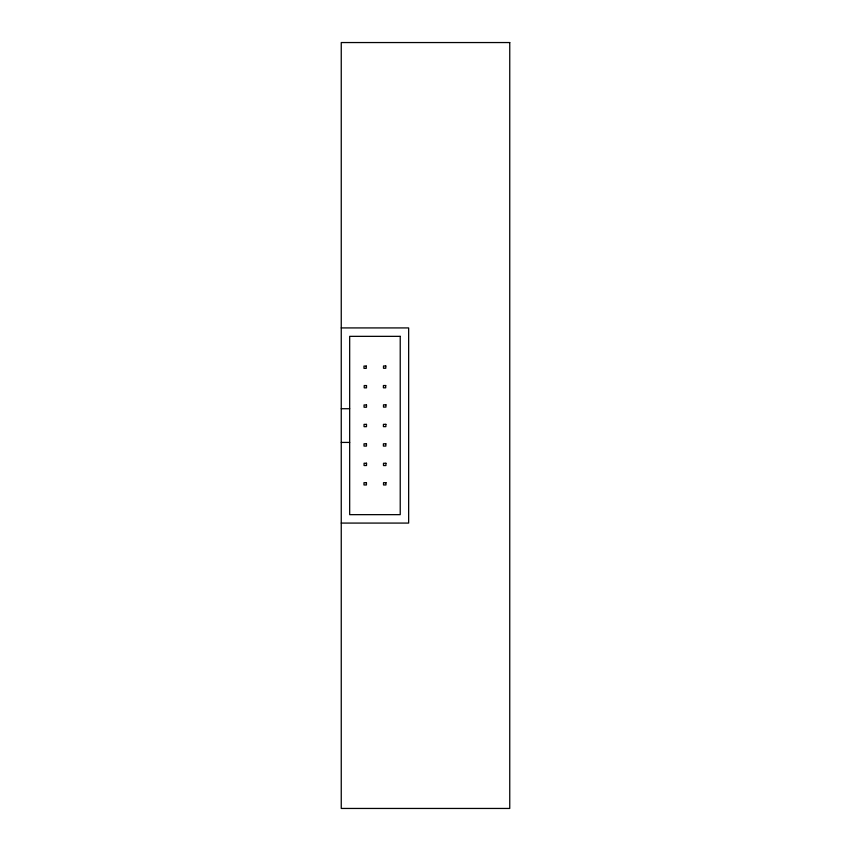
<?xml version="1.0" encoding="UTF-8"?>
<svg xmlns="http://www.w3.org/2000/svg" width="851" height="851" viewBox="0 0 851 851"><rect width="100%" height="100%" fill="white"/><g stroke="black" fill="none" stroke-linecap="round" stroke-linejoin="round"><path stroke-width="1.28" d="M341.251 327.922L408.65 327.922L408.65 523.078L341.251 523.078M341.251 408.725L349.676 408.725M341.251 442.424L349.676 442.424M509.749 42.55L341.251 42.55L341.251 808.45L509.749 808.45L509.749 42.55M400.225 336.347L349.676 336.347L349.676 514.653L400.225 514.653L400.225 336.347M385.79 365.973L383.493 365.973L383.493 368.27L385.79 368.27L385.79 365.973M366.27 366.068L363.973 366.068L363.973 368.366L366.27 368.366L366.27 366.068M366.504 385.556L364.207 385.556L364.207 387.854L366.504 387.854L366.504 385.556M385.705 385.524L383.407 385.524L383.407 387.822L385.705 387.822L385.705 385.524M385.939 404.81L383.493 404.81L383.493 407.108L385.939 407.108L385.939 404.81M366.504 404.938L364.058 404.938L364.058 407.235L366.504 407.235L366.504 404.938M366.494 424.372L364.047 424.372L364.047 426.67L366.494 426.67L366.494 424.372M385.875 424.341L383.418 424.341L383.418 426.638L385.875 426.638L385.875 424.341M366.473 443.796L364.015 443.796L364.015 446.094L366.473 446.094L366.473 443.796M385.843 443.786L383.386 443.786L383.386 446.084L385.843 446.084L385.843 443.786M366.526 463.231L364.068 463.231L364.068 465.529L366.526 465.529L366.526 463.231M385.928 463.263L383.482 463.263L383.482 465.561L385.928 465.561L385.928 463.263M366.441 482.677L363.983 482.677L363.983 484.974L366.441 484.974L366.441 482.677M385.96 482.666L383.514 482.666L383.514 484.964L385.96 484.964L385.96 482.666"/></g></svg>
